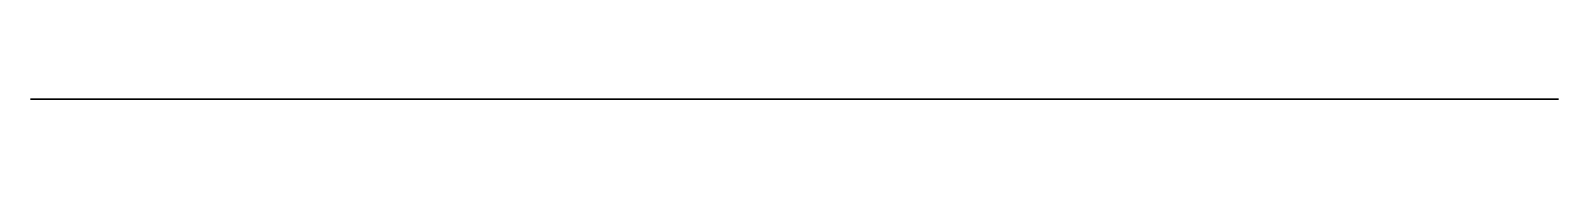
# Model space of a CAD drawing. Header units: millimetres. Extents: x 120.3 to 178.7, y 0 to 0.
import ezdxf

# ---------------------------------------------------------------- set-up
doc = ezdxf.new("R2010")
doc.units = ezdxf.units.MM
doc.layers.get('0').update_dxf_attribs({"color": 173, "true_color": 0x5858e1})

msp = doc.modelspace()

# ---------------------------------------------------------------- linework, layer by layer
at = {"color": 151, "true_color": 0x9ab9e5}
msp.add_polyline3d([(143.778, 0, -216.458), (143.778, 0, -214.948), (140.648, 0, -214.948), (140.648, 0, -213.494), (120.299, 0, -213.494), (120.299, 0, -232.477), (129.4, 0, -232.477), (130.615, 0, -231.307), (167.946, 0, -231.307), (168.92, 0, -232.477), (178.724, 0, -232.477), (178.724, 0, -226.819), (177.644, 0, -226.819), (176.743, 0, -226.807), (176.519, 0, -226.792), (176.298, 0, -226.768), (176.078, 0, -226.732), (175.862, 0, -226.684), (175.626, 0, -226.615), (175.395, 0, -226.534), (175.167, 0, -226.441), (174.945, 0, -226.336), (174.727, 0, -226.22), (174.516, 0, -226.093), (174.31, 0, -225.956), (174.111, 0, -225.808), (173.904, 0, -225.636), (173.709, 0, -225.452), (173.527, 0, -225.257), (173.357, 0, -225.052), (173.199, 0, -224.837), (173.054, 0, -224.613), (172.92, 0, -224.381), (172.799, 0, -224.141), (172.69, 0, -223.894), (172.593, 0, -223.641), (172.509, 0, -223.382), (172.436, 0, -223.119), (172.375, 0, -222.85), (172.326, 0, -222.579), (172.289, 0, -222.304), (172.264, 0, -222.026), (172.224, 0, -220.788), (172.227, 0, -219.592), (169.287, 0, -219.557), (169.259, 0, -219.557), (169.232, 0, -219.554), (169.205, 0, -219.551), (169.179, 0, -219.546), (169.153, 0, -219.539), (169.127, 0, -219.532), (169.102, 0, -219.523), (169.078, 0, -219.513), (169.054, 0, -219.502), (169.03, 0, -219.49), (169.008, 0, -219.476), (168.985, 0, -219.461), (168.964, 0, -219.446), (168.943, 0, -219.429), (168.923, 0, -219.412), (168.904, 0, -219.393), (168.886, 0, -219.374), (168.868, 0, -219.353), (168.852, 0, -219.332), (168.836, 0, -219.31), (168.821, 0, -219.287), (168.807, 0, -219.264), (168.794, 0, -219.239), (168.782, 0, -219.214), (168.771, 0, -219.189), (168.762, 0, -219.163), (168.753, 0, -219.136), (168.746, 0, -219.108), (168.739, 0, -219.08), (168.734, 0, -219.052), (168.731, 0, -219.023), (168.728, 0, -218.994), (168.702, 0, -218.696), (168.662, 0, -218.403), (168.605, 0, -218.117), (168.57, 0, -217.977), (168.53, 0, -217.839), (168.485, 0, -217.705), (168.434, 0, -217.574), (168.377, 0, -217.446), (168.315, 0, -217.322), (168.246, 0, -217.202), (168.17, 0, -217.086), (168.088, 0, -216.976), (167.999, 0, -216.87), (167.853, 0, -216.717), (167.7, 0, -216.572), (167.539, 0, -216.435), (167.37, 0, -216.307), (167.194, 0, -216.189), (167.012, 0, -216.079), (166.823, 0, -215.98), (166.628, 0, -215.89), (166.443, 0, -215.817), (166.256, 0, -215.754), (166.067, 0, -215.7), (165.876, 0, -215.657), (165.683, 0, -215.622), (165.49, 0, -215.598), (165.295, 0, -215.584), (165.1, 0, -215.579), (164.905, 0, -215.584), (164.711, 0, -215.598), (164.517, 0, -215.622), (164.325, 0, -215.657), (164.134, 0, -215.7), (163.944, 0, -215.754), (163.757, 0, -215.817), (163.573, 0, -215.89), (163.378, 0, -215.98), (163.189, 0, -216.079), (163.006, 0, -216.189), (162.831, 0, -216.307), (162.662, 0, -216.435), (162.501, 0, -216.572), (162.347, 0, -216.717), (162.202, 0, -216.87), (162.146, 0, -216.934), (162.093, 0, -217.001), (162.042, 0, -217.069), (161.994, 0, -217.139), (161.906, 0, -217.284), (161.827, 0, -217.435), (161.758, 0, -217.592), (161.697, 0, -217.754), (161.644, 0, -217.92), (161.599, 0, -218.091), (161.562, 0, -218.265), (161.53, 0, -218.442), (161.486, 0, -218.803), (161.463, 0, -219.17), (161.456, 0, -219.539), (146.736, 0, -219.546), (146.637, 0, -219.544), (146.538, 0, -219.538), (146.44, 0, -219.529), (146.342, 0, -219.515), (146.245, 0, -219.499), (146.148, 0, -219.478), (145.958, 0, -219.428), (145.771, 0, -219.364), (145.588, 0, -219.288), (145.41, 0, -219.201), (145.237, 0, -219.103), (145.072, 0, -218.994), (144.914, 0, -218.876), (144.764, 0, -218.747), (144.623, 0, -218.609), (144.492, 0, -218.463), (144.37, 0, -218.308), (144.258, 0, -218.145), (144.156, 0, -217.975), (144.066, 0, -217.798), (143.988, 0, -217.616), (143.922, 0, -217.431), (143.868, 0, -217.241), (143.827, 0, -217.049), (143.798, 0, -216.853), (143.782, 0, -216.656)], close=True, dxfattribs=at)

doc.saveas('drawing.dxf')
